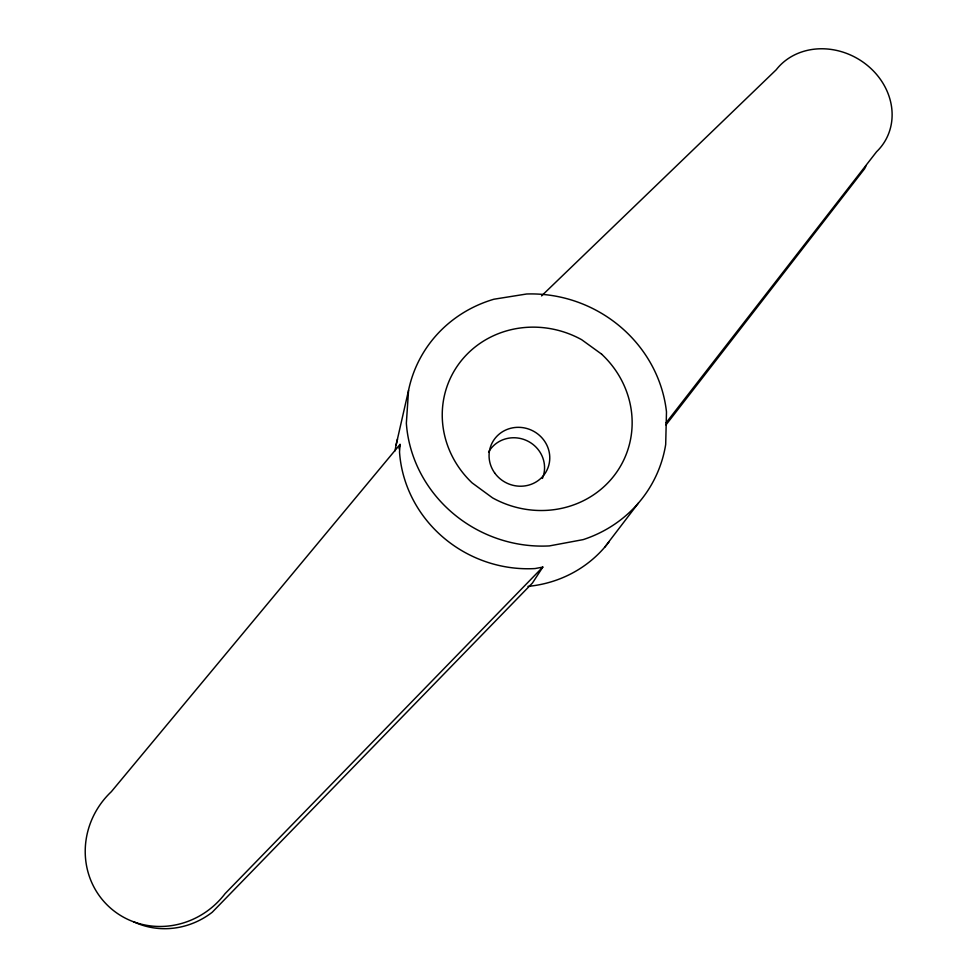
<?xml version="1.0" encoding="UTF-8"?>
<svg xmlns="http://www.w3.org/2000/svg" width="977" height="977" viewBox="0 0 977 977"><rect width="100%" height="100%" fill="white"/><g stroke="black" fill="none" stroke-linecap="round" stroke-linejoin="round"><path stroke-width="1.47" d="M542.809 567.1L225.052 893.674A80.261 76.658 -47.4 0 1 109.888 907.535A80.261 76.658 -47.4 0 1 111.341 791.688L400.045 444.401L399.52 452.033A125.056 119.072 25.1 0 0 535.03 568.565L542.809 567.1L532.453 583.013L212.241 912.237A76.963 73.519 -48.2 0 1 133.47 921.677M408.569 390.238L406.347 423.224A131.822 124.8 25.1 0 0 549.392 545.911L583.159 539.622A131.822 124.8 25.1 0 0 665.691 444.498L666.485 411.915A131.822 124.8 25.1 0 0 526.676 293.992L493.886 299.231A131.822 124.8 25.1 0 0 408.569 390.238L396.112 444.962M399.019 448.785L400.045 444.401M604.592 547.352L638.421 503.07M665.96 424.91L864.56 168.789A62.882 55.518 30 0 0 865.915 166.078M666.033 422.907L876.577 151.74A65.178 57.142 30 0 0 867.271 65.325A65.178 57.142 30 0 0 776.239 69.746L541.551 295.909M609.294 541.502A119.634 114.407 25.1 0 1 527.983 586.371M395.05 450.873A119.634 114.407 25.1 0 1 397.505 439.137M488.598 452.009A30.018 28.687 25.1 0 1 527.47 440.957A30.018 28.687 25.1 0 1 542.406 478.425M601.551 354.089L581.633 339.678A95.856 90.751 25.1 0 0 459.972 362.382A95.856 90.751 25.1 0 0 472.099 482.882L492.567 497.879A95.856 90.751 25.1 0 0 614.643 474.981A95.856 90.751 25.1 0 0 601.551 354.089M494.594 472.831A30.605 29.188 25.1 0 0 546.961 470.12A30.605 29.188 25.1 0 0 516.711 427.364A30.605 29.188 25.1 0 0 494.594 472.831"/></g></svg>
